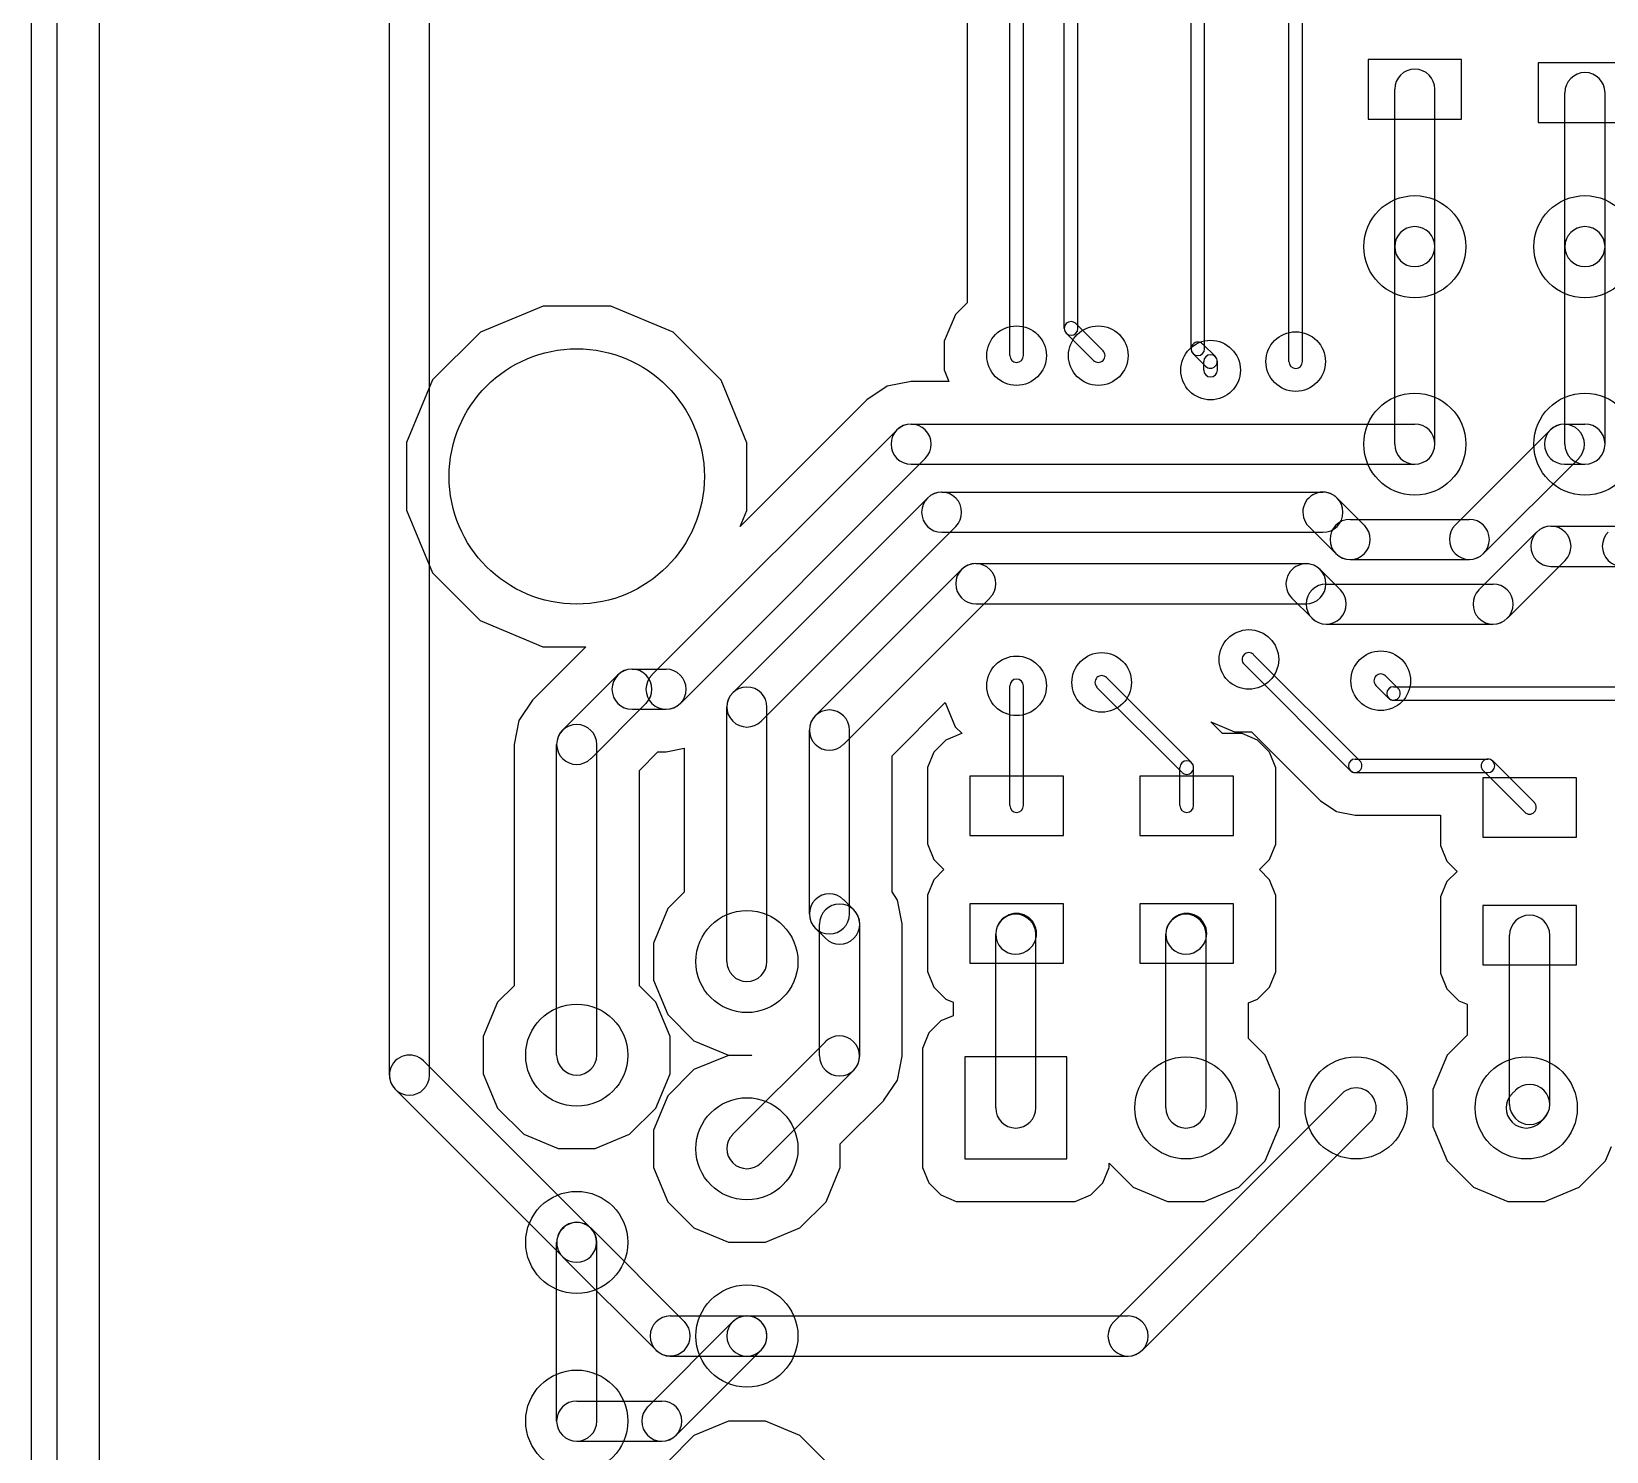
# Model space of a CAD drawing. Extents: x 34571 to 78815, y 19603 to 63847.
# Drawn here: x 34571 to 43826, y 37992 to 46334 of the extents above; entities that cross this region are included whole.
import ezdxf

# ---------------------------------------------------------------- set-up
doc = ezdxf.new("R2010")
doc.units = 0
doc.layers.add('BLACK', color=1, linetype='CONTINUOUS')

msp = doc.modelspace()

# ---------------------------------------------------------------- linework, layer by layer
at = {"layer": 'BLACK'}
for p, q in [((34571, 31095), (34571, 52355)), ((34721, 31095), (34721, 52355)), ((34971, 31230), (34971, 52220)), ((34971, 31230), (34971, 52220)), ((40320, 44430), (40320, 48090)), ((40400, 44430), (40400, 48090)), ((40640, 44590), (40640, 48090)), ((40720, 44590), (40720, 48090)), ((40070, 47779), (40070, 44741)), ((40070, 47779), (40070, 44741)), ((41960, 44395), (41960, 46695)), ((42040, 44395), (42040, 46695)), ((36674, 40203), (36674, 46633)), ((36910, 40203), (36910, 46633)), ((41385, 44470), (41385, 46570)), ((41465, 44470), (41465, 46570)), ((42975, 46170), (42425, 46170)), ((42425, 46170), (42425, 45820)), ((42975, 45820), (42975, 46170)), ((43975, 46150), (43425, 46150)), ((43425, 46150), (43425, 45800)), ((42582, 45071), (42582, 45995)), ((42818, 45071), (42818, 45995)), ((43582, 45071), (43582, 45975)), ((43818, 45071), (43818, 45975)), ((42425, 45820), (42975, 45820)), ((43425, 45800), (43975, 45800)), ((42582, 43910), (42582, 45070)), ((42818, 43910), (42818, 45070)), ((43582, 43910), (43582, 45070)), ((43818, 43910), (43818, 45070)), ((37577, 44720), (37209, 44568)), ((37577, 44720), (37209, 44568)), ((37975, 44720), (37577, 44720)), ((37975, 44720), (37577, 44720)), ((38342, 44567), (37975, 44720)), ((38342, 44567), (37975, 44720)), ((40070, 44741), (40000, 44671)), ((40070, 44741), (40000, 44671)), ((40000, 44671), (39935, 44515)), ((40000, 44671), (39935, 44515)), ((40708, 44618), (40868, 44458)), ((37209, 44568), (36928, 44287)), ((37209, 44568), (36928, 44287)), ((38623, 44286), (38342, 44567)), ((38623, 44286), (38342, 44567)), ((40652, 44562), (40812, 44402)), ((39935, 44515), (39935, 44346)), ((39935, 44515), (39935, 44346)), ((41396, 44442), (41471, 44367)), ((41453, 44499), (41528, 44424)), ((39935, 44346), (39962, 44278)), ((39935, 44346), (39962, 44278)), ((41460, 44345), (41460, 44395)), ((41540, 44345), (41540, 44395)), ((36928, 44287), (36775, 43920)), ((36928, 44287), (36775, 43920)), ((38775, 43918), (38623, 44286)), ((38775, 43918), (38623, 44286)), ((39599, 44250), (39479, 44170)), ((39599, 44250), (39479, 44170)), ((39740, 44278), (39599, 44250)), ((39740, 44278), (39599, 44250)), ((39962, 44278), (39740, 44278)), ((39962, 44278), (39740, 44278)), ((39479, 44170), (38736, 43427)), ((39479, 44170), (38736, 43427)), ((39656, 43993), (38217, 42554)), ((39740, 44028), (42700, 44028)), ((43496, 43993), (42937, 43434)), ((43580, 44028), (43700, 44028)), ((36775, 43920), (36775, 43522)), ((36775, 43920), (36775, 43522)), ((38775, 43520), (38775, 43918)), ((38775, 43520), (38775, 43918)), ((39823, 43826), (38384, 42387)), ((39740, 43792), (42700, 43792)), ((43663, 43826), (43104, 43267)), ((43580, 43792), (43700, 43792)), ((39920, 43628), (42160, 43628)), ((36775, 43522), (36927, 43154)), ((36775, 43522), (36927, 43154)), ((39836, 43593), (38692, 42449)), ((38736, 43427), (38775, 43520)), ((38736, 43427), (38775, 43520)), ((42403, 43434), (42244, 43593)), ((40002, 43427), (38858, 42283)), ((42236, 43267), (42077, 43426)), ((42320, 43468), (43020, 43468)), ((43500, 43428), (43920, 43428)), ((39920, 43392), (42160, 43392)), ((43416, 43393), (43077, 43054)), ((42320, 43232), (43020, 43232)), ((43583, 43226), (43244, 42887)), ((36927, 43154), (37208, 42873)), ((36927, 43154), (37208, 42873)), ((40036, 43173), (39177, 42314)), ((40120, 43208), (42060, 43208)), ((42263, 43054), (42144, 43173)), ((43500, 43192), (43920, 43192)), ((42180, 43088), (43160, 43088)), ((40203, 43006), (39344, 42147)), ((40120, 42972), (42060, 42972)), ((42096, 42887), (41977, 43006)), ((37208, 42873), (37575, 42720)), ((37208, 42873), (37575, 42720)), ((42180, 42852), (43160, 42852)), ((37829, 42720), (37515, 42405)), ((37829, 42720), (37515, 42405)), ((37575, 42720), (37829, 42720)), ((37575, 42720), (37829, 42720)), ((41753, 42673), (42377, 42049)), ((38100, 42588), (38300, 42588)), ((41697, 42617), (42321, 41993)), ((38015, 42553), (37692, 42230)), ((40320, 41786), (40320, 42490)), ((40400, 41786), (40400, 42490)), ((40889, 42538), (41388, 42039)), ((42471, 42492), (42546, 42417)), ((42528, 42549), (42603, 42474)), ((42575, 42485), (44125, 42485)), ((37515, 42405), (37435, 42286)), ((37515, 42405), (37435, 42286)), ((39628, 42078), (39941, 42392)), ((39628, 42078), (39941, 42392)), ((39941, 42392), (39999, 42250)), ((39941, 42392), (39999, 42250)), ((40832, 42481), (41331, 41982)), ((42575, 42405), (44125, 42405)), ((38182, 42386), (37859, 42063)), ((38100, 42352), (38300, 42352)), ((38657, 40871), (38657, 42365)), ((38893, 40871), (38893, 42365)), ((37435, 42286), (37407, 42145)), ((37435, 42286), (37407, 42145)), ((39142, 41150), (39142, 42230)), ((39378, 41150), (39378, 42230)), ((40036, 42209), (39944, 42171)), ((40036, 42209), (39944, 42171)), ((39999, 42250), (40040, 42209)), ((39999, 42250), (40040, 42209)), ((40040, 42209), (40036, 42209)), ((40040, 42209), (40036, 42209)), ((41565, 42215), (41502, 42278)), ((41502, 42278), (41640, 42220)), ((41565, 42215), (41502, 42278)), ((41502, 42278), (41640, 42220)), ((41569, 42209), (41565, 42215)), ((41569, 42209), (41565, 42215)), ((41586, 42209), (41569, 42209)), ((41586, 42209), (41569, 42209)), ((41685, 42209), (41586, 42209)), ((41685, 42209), (41586, 42209)), ((41640, 42220), (41740, 42220)), ((41640, 42220), (41740, 42220)), ((41776, 42171), (41685, 42209)), ((41776, 42171), (41685, 42209)), ((41740, 42220), (42144, 41816)), ((41740, 42220), (42144, 41816)), ((37407, 42145), (37407, 40728)), ((37407, 42145), (37407, 40728)), ((37657, 40321), (37657, 42145)), ((37893, 40321), (37893, 42145)), ((38300, 42102), (38407, 42124)), ((38300, 42102), (38407, 42124)), ((38407, 42124), (38407, 41278)), ((38407, 42124), (38407, 41278)), ((39944, 42171), (39874, 42101)), ((39944, 42171), (39874, 42101)), ((41846, 42101), (41776, 42171)), ((41846, 42101), (41776, 42171)), ((38143, 41993), (38252, 42102)), ((38143, 41993), (38252, 42102)), ((38252, 42102), (38300, 42102)), ((38252, 42102), (38300, 42102)), ((39628, 41279), (39628, 42078)), ((39628, 41279), (39628, 42078)), ((39874, 42101), (39836, 42010)), ((39874, 42101), (39836, 42010)), ((41884, 42009), (41846, 42101)), ((41884, 42009), (41846, 42101)), ((42350, 42060), (43130, 42060)), ((43158, 42049), (43403, 41804)), ((38143, 40728), (38143, 41993)), ((38143, 40728), (38143, 41993)), ((39836, 42010), (39836, 41911)), ((39836, 42010), (39836, 41911)), ((40635, 41960), (40085, 41960)), ((40085, 41960), (40085, 41610)), ((40635, 41610), (40635, 41960)), ((41635, 41960), (41085, 41960)), ((41085, 41960), (41085, 41610)), ((41320, 41786), (41320, 42010)), ((41400, 41786), (41400, 42010)), ((41635, 41610), (41635, 41960)), ((41884, 41659), (41884, 42009)), ((41884, 41659), (41884, 42009)), ((42350, 41980), (43130, 41980)), ((43650, 41950), (43100, 41950)), ((43100, 41950), (43100, 41600)), ((43101, 41992), (43346, 41747)), ((43650, 41600), (43650, 41950)), ((39836, 41911), (39836, 41561)), ((39836, 41911), (39836, 41561)), ((42144, 41816), (42145, 41815)), ((42144, 41816), (42145, 41815)), ((42145, 41815), (42238, 41753)), ((42145, 41815), (42238, 41753)), ((42238, 41753), (42239, 41752)), ((42238, 41753), (42239, 41752)), ((42239, 41752), (42349, 41731)), ((42239, 41752), (42349, 41731)), ((41884, 41560), (41884, 41659)), ((41884, 41560), (41884, 41659)), ((42349, 41731), (42350, 41730)), ((42349, 41731), (42350, 41730)), ((42350, 41730), (42851, 41730)), ((42350, 41730), (42851, 41730)), ((42851, 41730), (42851, 41551)), ((42851, 41730), (42851, 41551)), ((39836, 41561), (39874, 41469)), ((39836, 41561), (39874, 41469)), ((40085, 41610), (40635, 41610)), ((41085, 41610), (41635, 41610)), ((41846, 41469), (41884, 41560)), ((41846, 41469), (41884, 41560)), ((43100, 41600), (43650, 41600)), ((39874, 41469), (39933, 41410)), ((39874, 41469), (39933, 41410)), ((41787, 41410), (41846, 41469)), ((41787, 41410), (41846, 41469)), ((42851, 41551), (42889, 41459)), ((42851, 41551), (42889, 41459)), ((39933, 41410), (39874, 41351)), ((39933, 41410), (39874, 41351)), ((41846, 41351), (41787, 41410)), ((41846, 41351), (41787, 41410)), ((42889, 41459), (42948, 41400)), ((42889, 41459), (42948, 41400)), ((42948, 41400), (42889, 41341)), ((42948, 41400), (42889, 41341)), ((39874, 41351), (39836, 41260)), ((39874, 41351), (39836, 41260)), ((41884, 41259), (41846, 41351)), ((41884, 41259), (41846, 41351)), ((42889, 41341), (42851, 41250)), ((42889, 41341), (42851, 41250)), ((38407, 41278), (38310, 41181)), ((38407, 41278), (38310, 41181)), ((39344, 41233), (39403, 41174)), ((39660, 41231), (39628, 41279)), ((39660, 41231), (39628, 41279)), ((39687, 41091), (39660, 41231)), ((39687, 41091), (39660, 41231)), ((39836, 41260), (39836, 41161)), ((39836, 41260), (39836, 41161)), ((40635, 41210), (40085, 41210)), ((40085, 41210), (40085, 40860)), ((40635, 40860), (40635, 41210)), ((41635, 41210), (41085, 41210)), ((41085, 41210), (41085, 40860)), ((41635, 40860), (41635, 41210)), ((41884, 40909), (41884, 41259)), ((41884, 40909), (41884, 41259)), ((42851, 41250), (42851, 41151)), ((42851, 41250), (42851, 41151)), ((43650, 41200), (43100, 41200)), ((43100, 41200), (43100, 40850)), ((43650, 40850), (43650, 41200)), ((38310, 41181), (38226, 40979)), ((38310, 41181), (38226, 40979)), ((39836, 41161), (39836, 40811)), ((39836, 41161), (39836, 40811)), ((40271, 41114), (40276, 41119)), ((41271, 41114), (41276, 41119)), ((42851, 41151), (42851, 40801)), ((42851, 41151), (42851, 40801)), ((39177, 41066), (39236, 41007)), ((39202, 40316), (39202, 41090)), ((39438, 40316), (39438, 41090)), ((39688, 41090), (39687, 41091)), ((39688, 41090), (39687, 41091)), ((39688, 40315), (39688, 41090)), ((39688, 40315), (39688, 41090)), ((40237, 40010), (40237, 41030)), ((40473, 40010), (40473, 41030)), ((41237, 40010), (41237, 41030)), ((41473, 40010), (41473, 41030)), ((43257, 40031), (43257, 41025)), ((43493, 40031), (43493, 41025)), ((38226, 40979), (38226, 40761)), ((38226, 40979), (38226, 40761)), ((40438, 40947), (40443, 40952)), ((41438, 40947), (41443, 40952)), ((40085, 40860), (40635, 40860)), ((41085, 40860), (41635, 40860)), ((41884, 40810), (41884, 40909)), ((41884, 40810), (41884, 40909)), ((43100, 40850), (43650, 40850)), ((37407, 40728), (37310, 40631)), ((37407, 40728), (37310, 40631)), ((38240, 40631), (38143, 40728)), ((38240, 40631), (38143, 40728)), ((38226, 40761), (38310, 40559)), ((38226, 40761), (38310, 40559)), ((39836, 40811), (39874, 40719)), ((39836, 40811), (39874, 40719)), ((41846, 40719), (41884, 40810)), ((41846, 40719), (41884, 40810)), ((42851, 40801), (42889, 40709)), ((42851, 40801), (42889, 40709)), ((39874, 40719), (39944, 40649)), ((39874, 40719), (39944, 40649)), ((39944, 40649), (39987, 40632)), ((39944, 40649), (39987, 40632)), ((39987, 40632), (39987, 40552)), ((39987, 40632), (39987, 40552)), ((41723, 40628), (41776, 40649)), ((41723, 40628), (41776, 40649)), ((41776, 40649), (41846, 40719)), ((41776, 40649), (41846, 40719)), ((42889, 40709), (42959, 40639)), ((42889, 40709), (42959, 40639)), ((42959, 40639), (43007, 40619)), ((42959, 40639), (43007, 40619)), ((37310, 40631), (37226, 40429)), ((37310, 40631), (37226, 40429)), ((38324, 40429), (38240, 40631)), ((38324, 40429), (38240, 40631)), ((38310, 40559), (38464, 40405)), ((38310, 40559), (38464, 40405)), ((39987, 40552), (39914, 40521)), ((39987, 40552), (39914, 40521)), ((41723, 40418), (41723, 40628)), ((41723, 40418), (41723, 40628)), ((43007, 40619), (43007, 40438)), ((43007, 40619), (43007, 40438)), ((39844, 40451), (39806, 40360)), ((39844, 40451), (39806, 40360)), ((39914, 40521), (39844, 40451)), ((39914, 40521), (39844, 40451)), ((37226, 40429), (37226, 40211)), ((37226, 40429), (37226, 40211)), ((38324, 40211), (38324, 40429)), ((38324, 40211), (38324, 40429)), ((38464, 40405), (38666, 40321)), ((38464, 40405), (38666, 40321)), ((39236, 40399), (38691, 39854)), ((39806, 40360), (39806, 40261)), ((39806, 40360), (39806, 40261)), ((41820, 40321), (41723, 40418)), ((41820, 40321), (41723, 40418)), ((43007, 40438), (42890, 40321)), ((43007, 40438), (42890, 40321)), ((37858, 39304), (36875, 40287)), ((38666, 40319), (38464, 40235)), ((38666, 40319), (38464, 40235)), ((38666, 40321), (38805, 40321)), ((38666, 40321), (38805, 40321)), ((38803, 40319), (38666, 40319)), ((38803, 40319), (38666, 40319)), ((38805, 40321), (38803, 40319)), ((38805, 40321), (38803, 40319)), ((39660, 40174), (39687, 40314)), ((39660, 40174), (39687, 40314)), ((39687, 40314), (39688, 40315)), ((39687, 40314), (39688, 40315)), ((40055, 40310), (40055, 39710)), ((40655, 40310), (40055, 40310)), ((40655, 39710), (40655, 40310)), ((41904, 40119), (41820, 40321)), ((41904, 40119), (41820, 40321)), ((42890, 40321), (42806, 40119)), ((42890, 40321), (42806, 40119)), ((37226, 40211), (37310, 40009)), ((37226, 40211), (37310, 40009)), ((38240, 40009), (38324, 40211)), ((38240, 40009), (38324, 40211)), ((38464, 40235), (38310, 40081)), ((38464, 40235), (38310, 40081)), ((39403, 40232), (38858, 39687)), ((39580, 40055), (39660, 40174)), ((39580, 40055), (39660, 40174)), ((39806, 40261), (39806, 39661)), ((39806, 40261), (39806, 39661)), ((37691, 39137), (36708, 40120)), ((38310, 40081), (38226, 39879)), ((38310, 40081), (38226, 39879)), ((40932, 38754), (42271, 40093)), ((41904, 39901), (41904, 40119)), ((41904, 39901), (41904, 40119)), ((42806, 40119), (42806, 39901)), ((42806, 40119), (42806, 39901)), ((43291, 40113), (43272, 40094)), ((37310, 40009), (37464, 39855)), ((37310, 40009), (37464, 39855)), ((38086, 39855), (38240, 40009)), ((38086, 39855), (38240, 40009)), ((39324, 39799), (39580, 40054)), ((39324, 39799), (39580, 40054)), ((39580, 40054), (39580, 40055)), ((39580, 40054), (39580, 40055)), ((41099, 38587), (42438, 39926)), ((41820, 39699), (41904, 39901)), ((41820, 39699), (41904, 39901)), ((42806, 39901), (42890, 39699)), ((42806, 39901), (42890, 39699)), ((43458, 39946), (43439, 39927)), ((37464, 39855), (37666, 39771)), ((37464, 39855), (37666, 39771)), ((37884, 39771), (38086, 39855)), ((37884, 39771), (38086, 39855)), ((38226, 39879), (38226, 39661)), ((38226, 39879), (38226, 39661)), ((39324, 39661), (39324, 39799)), ((39324, 39661), (39324, 39799)), ((37666, 39771), (37884, 39771)), ((37666, 39771), (37884, 39771)), ((40055, 39710), (40655, 39710)), ((43820, 39699), (43855, 39784)), ((43820, 39699), (43855, 39784)), ((38226, 39661), (38310, 39459)), ((38226, 39661), (38310, 39459)), ((39240, 39459), (39324, 39661)), ((39240, 39459), (39324, 39661)), ((39806, 39661), (39844, 39569)), ((39806, 39661), (39844, 39569)), ((40866, 39569), (40904, 39660)), ((40866, 39569), (40904, 39660)), ((40904, 39660), (40904, 39685)), ((40904, 39685), (41044, 39545)), ((40904, 39660), (40904, 39685)), ((40904, 39685), (41044, 39545)), ((41666, 39545), (41820, 39699)), ((41666, 39545), (41820, 39699)), ((42890, 39699), (43044, 39545)), ((42890, 39699), (43044, 39545)), ((43666, 39545), (43820, 39699)), ((43666, 39545), (43820, 39699)), ((39844, 39569), (39914, 39499)), ((39844, 39569), (39914, 39499)), ((40796, 39499), (40866, 39569)), ((40796, 39499), (40866, 39569)), ((41044, 39545), (41246, 39461)), ((41044, 39545), (41246, 39461)), ((41464, 39461), (41666, 39545)), ((41464, 39461), (41666, 39545)), ((43044, 39545), (43246, 39461)), ((43044, 39545), (43246, 39461)), ((43464, 39461), (43666, 39545)), ((43464, 39461), (43666, 39545)), ((38310, 39459), (38464, 39305)), ((38310, 39459), (38464, 39305)), ((39086, 39305), (39240, 39459)), ((39086, 39305), (39240, 39459)), ((39914, 39499), (40005, 39461)), ((39914, 39499), (40005, 39461)), ((40005, 39461), (40104, 39461)), ((40005, 39461), (40104, 39461)), ((40104, 39461), (40704, 39461)), ((40104, 39461), (40704, 39461)), ((40704, 39461), (40796, 39499)), ((40704, 39461), (40796, 39499)), ((41246, 39461), (41464, 39461)), ((41246, 39461), (41464, 39461)), ((43246, 39461), (43464, 39461)), ((43246, 39461), (43464, 39461)), ((38408, 38754), (37859, 39303)), ((38464, 39305), (38666, 39221)), ((38464, 39305), (38666, 39221)), ((38884, 39221), (39086, 39305)), ((38884, 39221), (39086, 39305)), ((37657, 38170), (37657, 39220)), ((37893, 38170), (37893, 39220)), ((38666, 39221), (38884, 39221)), ((38666, 39221), (38884, 39221)), ((38241, 38587), (37692, 39136)), ((38325, 38788), (38775, 38788)), ((38775, 38788), (41015, 38788)), ((38192, 38254), (38691, 38753)), ((38325, 38552), (38775, 38552)), ((38359, 38087), (38858, 38586)), ((38775, 38552), (41015, 38552)), ((37775, 38288), (38275, 38288)), ((38666, 38169), (38464, 38085)), ((38666, 38169), (38464, 38085)), ((38884, 38169), (38666, 38169)), ((38884, 38169), (38666, 38169)), ((39086, 38085), (38884, 38169)), ((39086, 38085), (38884, 38169)), ((37775, 38052), (38275, 38052)), ((38464, 38085), (38310, 37931)), ((38464, 38085), (38310, 37931)), ((39240, 37931), (39086, 38085)), ((39240, 37931), (39086, 38085))]:
    msp.add_line(p, q, dxfattribs=at)
for centre, radius in [((42700, 45070), 300), ((43700, 45070), 300), ((40360, 44430), 175), ((40840, 44430), 175), ((41500, 44345), 175), ((42000, 44395), 175), ((37775, 43720), 750), ((42700, 43910), 300), ((43700, 43910), 300), ((41725, 42645), 175), ((40860, 42510), 175), ((42500, 42520), 175), ((40360, 42490), 175), ((38775, 40870), 300), ((37775, 40320), 300), ((41355, 40010), 300), ((42355, 40010), 300), ((43355, 40010), 300), ((38775, 39770), 300), ((37775, 39220), 300), ((38775, 38670), 300), ((37775, 38170), 300)]:
    msp.add_circle(centre, radius, dxfattribs=at)
for centre, radius, start, end in [((42700, 45995), 118, 360, 540), ((43700, 45975), 118, 360, 540), ((42700, 45070), 118, 360, 540), ((43700, 45070), 118, 360, 540), ((42700, 45071), 118, 180, 360), ((43700, 45071), 118, 180, 360), ((40680, 44590), 40, 45, 225), ((40680, 44590), 40, 180, 360), ((40360, 44430), 40, 180, 360), ((40840, 44430), 40, 225, 405), ((41425, 44470), 40, 45, 225), ((41425, 44470), 40, 180, 360), ((41500, 44395), 40, 360, 540), ((41500, 44345), 40, 180, 360), ((41499, 44396), 40, 225, 405), ((42000, 44395), 40, 180, 360), ((39740, 43910), 118, 90, 270), ((39740, 43910), 118, -45, 135), ((42700, 43910), 118, 270, 450), ((43580, 43910), 118, 90, 270), ((43579, 43909), 118, -45, 135), ((43700, 43910), 118, 270, 450), ((42700, 43910), 118, 180, 360), ((43700, 43910), 118, 180, 360), ((39920, 43510), 118, 90, 270), ((39919, 43510), 118, -45, 135), ((42160, 43510), 118, 405, 585), ((42160, 43510), 118, 270, 450), ((42320, 43350), 118, 90, 270), ((42320, 43350), 118, 225, 405), ((43021, 43351), 118, 135, 315), ((43020, 43350), 118, 270, 450), ((43500, 43310), 118, 90, 270), ((43500, 43310), 118, -45, 135), ((43920, 43310), 118, 135, 315), ((40120, 43090), 118, 90, 270), ((40120, 43090), 118, -45, 135), ((42061, 43089), 118, 405, 585), ((42060, 43090), 118, 270, 450), ((42180, 42970), 118, 90, 270), ((42179, 42971), 118, 225, 405), ((43160, 42970), 118, 135, 315), ((43160, 42970), 118, 270, 450), ((41725, 42645), 40, 45, 225), ((38100, 42470), 118, 90, 270), ((38099, 42470), 118, -45, 135), ((38300, 42470), 118, 270, 450), ((38300, 42470), 118, 135, 315), ((38775, 42365), 118, 360, 540), ((40360, 42490), 40, 360, 540), ((40860, 42510), 40, 45, 225), ((42500, 42520), 40, 45, 225), ((42575, 42445), 40, 90, 270), ((38775, 42366), 118, 135, 315), ((42574, 42446), 40, 225, 405), ((39260, 42230), 118, 360, 540), ((39260, 42230), 118, 135, 315), ((37775, 42145), 118, 360, 540), ((37775, 42146), 118, 135, 315), ((41360, 42010), 40, 360, 540), ((41360, 42010), 40, 225, 405), ((42350, 42020), 40, 90, 270), ((42349, 42021), 40, 225, 405), ((43130, 42020), 40, 45, 225), ((43130, 42020), 40, 270, 450), ((40360, 41786), 40, 180, 360), ((41360, 41786), 40, 180, 360), ((43374, 41776), 40, 225, 405), ((39260, 41150), 118, 45, 225), ((39320, 41090), 118, 360, 540), ((39260, 41150), 118, 180, 360), ((39320, 41090), 118, 225, 405), ((40355, 41030), 118, 360, 540), ((40355, 41031), 118, 135, 315), ((40359, 41035), 118, 315, 495), ((41355, 41030), 118, 360, 540), ((41355, 41031), 118, 135, 315), ((41359, 41035), 118, 315, 495), ((43375, 41025), 118, 360, 540), ((38775, 40871), 118, 180, 360), ((39319, 40315), 118, -45, 135), ((36792, 40203), 118, 405, 585), ((37775, 40321), 118, 180, 360), ((39320, 40316), 118, 180, 360), ((36792, 40203), 118, 180, 360), ((42355, 40010), 118, 315, 495), ((43355, 40010), 118, 135, 315), ((43375, 40030), 118, -45, 135), ((40355, 40010), 118, 180, 360), ((41355, 40010), 118, 180, 360), ((43375, 40031), 118, 180, 360), ((38775, 39771), 118, 135, 315), ((37775, 39220), 118, 360, 540), ((37776, 39219), 118, 405, 585), ((37774, 39221), 118, 225, 405), ((38325, 38670), 118, 90, 270), ((38775, 38670), 118, 90, 270), ((38775, 38670), 118, 315, 495), ((38775, 38670), 118, 270, 450), ((41015, 38670), 118, 270, 450), ((38324, 38671), 118, 225, 405), ((41015, 38670), 118, 135, 315), ((37775, 38170), 118, 90, 270), ((38275, 38170), 118, 135, 315), ((38275, 38170), 118, 270, 450), ((37775, 38170), 118, 180, 360)]:
    msp.add_arc(centre, radius, start, end, dxfattribs=at)

doc.saveas('drawing.dxf')
